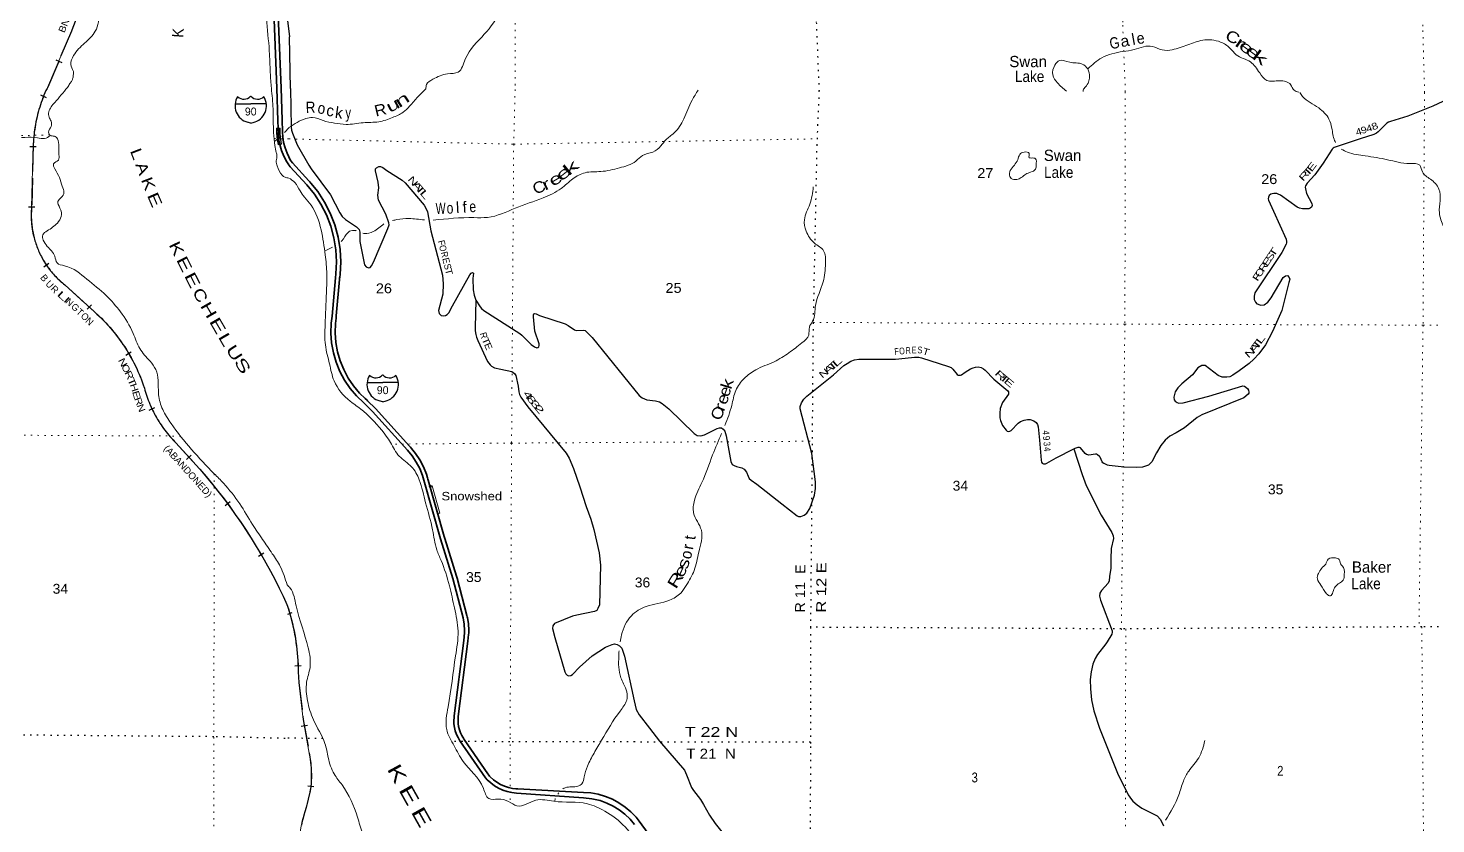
# Model space of a CAD drawing. Header units: feet. Extents: x -252966 to 4, y -183309 to 1368.
# Drawn here: x -98064 to -73044, y -58726 to -44590 of the extents above; entities that cross this region are included whole.
import ezdxf
from ezdxf.enums import TextEntityAlignment as Align

# ---------------------------------------------------------------- set-up
doc = ezdxf.new("R2010")
doc.units = ezdxf.units.FT
doc.header["$LTSCALE"] = 80
doc.header["$PDMODE"] = 32
doc.header["$PDSIZE"] = 40
doc.linetypes.add('DOTTED', pattern=[1.5, 0.3, -1.2])
doc.linetypes.add('LONG_DASHED', pattern=[7.5, 6, -1.5])
for name, color, linetype, lineweight in [('15', 7, 'Continuous', 25), ('18', 7, 'Continuous', 35), ('29', 7, 'Continuous', 25), ('30', 7, 'Continuous', 35), ('34', 7, 'Continuous', 13), ('39', 7, 'Continuous', 13), ('41', 7, 'Continuous', 13), ('45', 7, 'Continuous', 13), ('55', 7, 'Continuous', 13), ('6', 7, 'DOTTED', 25), ('63', 7, 'Continuous', 25), ('7', 7, 'DOTTED', 13)]:
    doc.layers.add(name, color=color, linetype=linetype, lineweight=lineweight)

msp = doc.modelspace()

# ---------------------------------------------------------------- linework, layer by layer
at = {"layer": '15'}
for p, q in [((-94383.67, -45932.4), (-94107.26, -45932.4)), ((-94110.96, -45800.93), (-94108.06, -45798.02)), ((-94104.89, -45800.4), (-94108.32, -45798.02)), ((-94107.26, -46277.98), (-94171.15, -46260.02)), ((-94107.79, -46278.24), (-94044.16, -46259.5)), ((-91765.7, -50751.99), (-91762.8, -50749.08)), ((-91759.63, -50751.46), (-91763.06, -50749.08)), ((-92038.41, -50883.46), (-91762, -50883.46)), ((-91762, -51229.04), (-91825.89, -51211.08)), ((-91762.53, -51229.3), (-91698.9, -51210.56))]:
    msp.add_line(p, q, dxfattribs=at)
for points in [[(-93831.9, -45932.4), (-94107.79, -45932.4), (-94107.26, -45932.4)], [(-91486.64, -50883.46), (-91762.53, -50883.46), (-91762, -50883.46)]]:
    msp.add_lwpolyline(points, dxfattribs=at)
for centre, radius, start, end in [((-94081.04, -45967.5), 306.13, 148.44436, 254.43378), ((-94229.64, -45684.9), 165.66, 227.34247, 315.81166), ((-93985.95, -45684.9), 165.66, 224.18837, 312.69424), ((-94134.55, -45967.5), 306.13, 283.08084, 31.62485), ((-91735.78, -50918.56), 306.13, 148.44435, 254.43379), ((-91884.38, -50635.96), 165.66, 227.34251, 315.81179), ((-91640.69, -50635.96), 165.66, 224.18829, 312.69399), ((-91789.29, -50918.56), 306.13, 283.08086, 31.62484)]:
    msp.add_arc(centre, radius, start, end, dxfattribs=at)
at = {"layer": '18'}
for points in [[(-94258.49, -41189.97), (-93844.64, -42522.18), (-93791.33, -42694.96), (-93772.65, -42771.55), (-93761.6, -42844.28), (-93745.86, -43067.6), (-93642.02, -45658.01)], [(-94186.87, -41167.72), (-93773, -42500), (-93719, -42675), (-93699, -42757), (-93687, -42836), (-93671, -43063), (-93567.21, -45658.32)], [(-93431.4, -47019.41), (-93469.01, -46961.94), (-93520.42, -46865.41), (-93561.47, -46764.03), (-93601.85, -46614.87), (-93607.93, -46572.82), (-93616.29, -46483.58), (-93619.98, -46365.03), (-93624.1, -46239.08), (-93642.02, -45658.01)], [(-93430.8, -46873.94), (-93461.78, -46813.13), (-93497.68, -46718.17), (-93523.46, -46619.97), (-93538.83, -46519.62), (-93542.78, -46436.08), (-93543.5, -46420.84), (-93544.26, -46396.08), (-93548.54, -46256.24), (-93548.91, -46244.04), (-93549.78, -46216.24), (-93567.21, -45658.32)], [(-87284.38, -58738.69), (-87366.26, -58642.34), (-87457.76, -58555.07), (-87557.88, -58477.85), (-87665.53, -58411.52), (-87779.52, -58356.8), (-87898.6, -58314.3), (-87899.33, -58314.08), (-88048.18, -58281.71), (-88195.73, -58265.31), (-89382.82, -58180.49), (-89465.89, -58171.04), (-89547.52, -58152.96), (-89626.82, -58126.44), (-89702.9, -58091.78), (-89774.95, -58049.36), (-89842.17, -57999.64), (-89903.82, -57943.17), (-89937.86, -57906.3), (-90389.67, -57249.17), (-90423.22, -57194.4), (-90450.86, -57136.43), (-90472.3, -57075.89), (-90487.28, -57013.44), (-90495.66, -56949.77), (-90497.33, -56885.57), (-90494.79, -56843.63), (-90493.37, -56810.2), (-90322.81, -55471.3), (-90309.27, -55333.25), (-90308.59, -55289.94), (-90314.98, -55177.46), (-90333.1, -55066.27), (-90515.93, -54365.91), (-90734.19, -53661.21), (-91032.1, -52618.29), (-91056.31, -52538.14), (-91105.15, -52415.49), (-91166.54, -52298.62), (-91239.81, -52188.8), (-91324.16, -52087.25), (-91942.33, -51401.61), (-92100.49, -51246.87), (-92227.75, -51124.82), (-92341.55, -50990.15), (-92440.66, -50844.31), (-92523.97, -50688.92), (-92590.59, -50525.66), (-92639.78, -50356.34), (-92671, -50182.8), (-92683.91, -50006.96), (-92678.36, -49830.72), (-92663.64, -49708.88), (-92602.45, -49025.26), (-92594.21, -48956.59), (-92583.45, -48742.25), (-92595.14, -48527.95), (-92629.18, -48316.05), (-92685.18, -48108.87), (-92762.52, -47908.67), (-92860.37, -47717.66), (-92977.65, -47537.92), (-93113.08, -47371.43), (-93404.43, -47050.99), (-93423.43, -47030.36), (-93431.4, -47019.41)], [(-92071.48, -51170.91), (-92173.07, -51073.48), (-92281.81, -50944.8), (-92376.5, -50805.46), (-92456.11, -50656.98), (-92519.76, -50501), (-92566.76, -50339.22), (-92596.59, -50173.41), (-92608.92, -50005.39), (-92603.63, -49837), (-92591.98, -49740.58), (-92588.9, -49715.13), (-92587.6, -49700.58), (-92529.85, -49055.45), (-92527.81, -49032.6), (-92525.75, -49015.45), (-92519.61, -48964.27), (-92508.45, -48742.08), (-92520.57, -48519.95), (-92555.85, -48300.29), (-92613.9, -48085.53), (-92694.08, -47878.02), (-92795.5, -47680.02), (-92917.07, -47493.7), (-93041.3, -47340.98), (-93057.34, -47321.25), (-93075.77, -47300.98), (-93367.84, -46979.76), (-93394.66, -46944.25), (-93417.62, -46906.13), (-93430.8, -46873.94)], [(-87042.77, -58898.61), (-87203.8, -58679.48), (-87259.31, -58610.12), (-87351.31, -58513.75), (-87452.87, -58427.53), (-87562.9, -58352.4), (-87680.17, -58289.18), (-87803.41, -58238.56), (-87931.26, -58201.11), (-88062.33, -58177.22), (-88195.18, -58167.17), (-89358.26, -58106.68), (-89378.12, -58105.65), (-89398.26, -58103.35), (-89453.53, -58097.06), (-89527.49, -58080.68), (-89599.34, -58056.66), (-89668.28, -58025.25), (-89733.57, -57986.81), (-89794.47, -57941.76), (-89850.34, -57890.59), (-89862.72, -57877.18), (-89878.98, -57859.56), (-89894.37, -57837.18), (-90314.12, -57226.68), (-90327.83, -57206.73), (-90340.12, -57186.68), (-90357.31, -57158.62), (-90381.57, -57107.74), (-90400.38, -57054.6), (-90413.54, -56999.78), (-90420.89, -56943.89), (-90422.36, -56887.54), (-90421.34, -56870.72), (-90419.78, -56844.91), (-90419.17, -56830.72), (-90418.57, -56816.54), (-90248.27, -55479.7), (-90236.59, -55360.57), (-90234.35, -55337.69), (-90234.08, -55320.57), (-90233.59, -55289.61), (-90240.43, -55169.29), (-90257.04, -55067.33), (-90259.92, -55049.65), (-90265.75, -55027.33), (-90438.88, -54364.12), (-90443.8, -54345.27), (-90450.35, -54324.12), (-90656.48, -53658.62), (-90662.26, -53639.94), (-90668.35, -53618.62), (-90954.27, -52617.69), (-90959.42, -52599.65), (-90966.06, -52577.69), (-90985.28, -52514.07), (-91037.02, -52384.13), (-91102.06, -52260.31), (-91179.69, -52143.97), (-91252.44, -52056.37), (-91268.99, -52036.44), (-91287.09, -52016.37), (-91888.2, -51349.64), (-92031.48, -51209.46), (-92041.34, -51199.81), (-92071.48, -51170.91)]]:
    msp.add_lwpolyline(points, dxfattribs=at)
at = {"layer": '29'}
msp.add_line((-93399.08, -45659.02), (-93422, -44741.09), dxfattribs=at)
for points in [[(-93495, -44120), (-93422, -44741.09)], [(-93399.08, -45659.02), (-93391.79, -46350.72), (-93383.16, -46403.7), (-93368.09, -46452.7), (-93283.31, -46659.8), (-93076.17, -47025.6), (-93031.71, -47091.8), (-92691.78, -47549.14), (-92524.36, -47873.65), (-92480.59, -47933.45), (-92422.66, -47986.72), (-92226.8, -48122.41), (-92180.39, -48169.18), (-92170.3, -48216.64), (-92170.3, -48337.25), (-92166.76, -48382.99), (-92083.54, -48796.21), (-92057.3, -48827.24), (-92017.06, -48847.71), (-91985.74, -48842.31), (-91963.14, -48812.16), (-91925.68, -48747.09), (-91669.34, -48148.79), (-91650.51, -48084.72), (-91654.53, -48047.42), (-91707.77, -47891.87), (-91837.83, -47642.92), (-91848.25, -47557.05), (-91831.44, -47426.96), (-91840.72, -47327.13), (-91891.8, -47123.53), (-91889.69, -47089.68), (-91874.62, -47070.83), (-91832.27, -47049.13), (-91803.05, -47048.22), (-91761.62, -47063.29), (-91689.55, -47118.06), (-91418.86, -47289.44), (-91363.43, -47337.61), (-91027.13, -47734.19), (-90993.23, -47786.96), (-90965, -47850.51), (-90904.37, -48189.93), (-90702.18, -48976.13), (-90690.01, -49132.53), (-90693.63, -49313.93), (-90769.57, -49604.36), (-90761.58, -49660.21), (-90724.83, -49693.99), (-90690.01, -49701.67), (-90648.58, -49694.13), (-90614.68, -49675.28), (-90588.97, -49649.03), (-90521.8, -49524.6), (-90215.48, -48974.61), (-90192.82, -48944.08), (-90163.72, -48932.25), (-90151.38, -48944.08), (-90160.91, -49040.19), (-90153.4, -49240.05), (-90138.21, -49336.06), (-90109.97, -49421.66)], [(-72574.07, -45735.34), (-73096.96, -45973.89), (-73544.29, -46151.06), (-73852.16, -46245.42), (-73887.95, -46260.5), (-73913.86, -46279.68), (-74070.63, -46433.88), (-74098.88, -46454.61), (-74120.81, -46467.77), (-74148.71, -46479.3), (-74388.49, -46555), (-74850.33, -46709.02), (-74869.16, -46720.34), (-74887.85, -46738.54), (-75046.23, -46985.59), (-75194.86, -47196.57), (-75332.46, -47346.01), (-75359.64, -47391.68), (-75365.42, -47411.97), (-75363.53, -47445.89), (-75340.61, -47525.49), (-75248.65, -47707.85), (-75244.88, -47739.88), (-75256.18, -47770.04), (-75278.78, -47788.88), (-75299.5, -47798.3), (-75334.53, -47801.33), (-75416.27, -47802.07), (-75469, -47788.88), (-75511.04, -47768.62), (-75803.03, -47558.83), (-75845.67, -47538.23), (-75870.15, -47528.81), (-75924.77, -47525.04), (-75954.9, -47530.7), (-75977.43, -47540.1), (-76005.75, -47564.62), (-76018.93, -47591), (-76026.47, -47621.16), (-76020.68, -47648.36), (-75929.08, -47843.62), (-75703.06, -48335.77), (-75695.95, -48380.65), (-75695.95, -48401.38), (-75703.48, -48427.76), (-75781.39, -48574.24), (-76260.71, -49291.41), (-76270.37, -49349.31), (-76270.37, -49413.38), (-76251.53, -49458.61), (-76225.21, -49485.07), (-76202.57, -49496.3), (-76161.13, -49511.38), (-76094.88, -49504.12), (-76033.07, -49458.61), (-75969.63, -49379.27), (-75756, -49021.87), (-75716.67, -48987.47), (-75680.19, -48981.34), (-75648.87, -49021.39), (-75641.33, -49047.77), (-75655.2, -49109.1), (-75783.68, -49603.82), (-75947.1, -49978.85), (-76070.73, -50216.21), (-76191.27, -50374.51), (-76277.9, -50468.74), (-76361.46, -50545.61), (-76541.41, -50675.12)], [(-90109.97, -49421.66), (-90120.33, -49909.53), (-90118.29, -49965.72), (-90104.31, -50033.35), (-90093.63, -50080.11), (-90072.54, -50139.08), (-89897.14, -50512.02), (-89853.83, -50572.33), (-89826.78, -50593.11), (-89774.73, -50625.1), (-89664.13, -50647.91), (-89469.63, -50689.17), (-89419.17, -50728.1), (-89394.3, -50760.79), (-89355.4, -50951.55), (-89345.33, -51051.01), (-89332.49, -51096.19), (-89307.89, -51143.12), (-89182.4, -51318.14), (-88503.24, -52140.88), (-88446.99, -52226.97), (-88368.98, -52415.79), (-88260.42, -52736.87), (-88147.61, -53089.9), (-88061.82, -53311.19), (-88008.18, -53497.16), (-87917.78, -53911.76), (-87893.45, -54127.62), (-87910.19, -54833.45), (-87936.61, -54903.03), (-87957.33, -54933.19), (-87999.43, -54952.04), (-88313.38, -55020.29), (-88390.49, -55038.72), (-88708.87, -55165.09), (-88740.79, -55208.33), (-88746.23, -55257.32), (-88704.99, -55414.96), (-88526.17, -56023.41), (-88507.25, -56063.92), (-88484.65, -56082.77), (-88462.06, -56094.08), (-88421.51, -56090.62), (-88386.72, -56075.23), (-88266.4, -55941.56), (-88037.58, -55739.99), (-87801.02, -55585.25), (-87682.55, -55541.5), (-87642.82, -55528.71), (-87597.62, -55540.02), (-87556.19, -55562.63), (-87514.75, -55604.09), (-87465.79, -55747.32), (-87292.52, -56542.6), (-87255.3, -56691.92), (-87205.89, -56787.6), (-87018.45, -57026.07), (-86844.48, -57254.71), (-86399.93, -57775.27), (-86360.28, -57854.25), (-86273.65, -58080.4), (-86238.99, -58135.96), (-86115.64, -58291), (-86058.95, -58381.93), (-85955.29, -58573.72), (-85855.55, -58721.15), (-85686.05, -58928.45)], [(-90109.97, -49421.66), (-90032.74, -49539.59), (-90004.47, -49571.66), (-89962.36, -49608.51), (-89322.37, -50015.7), (-89289.75, -50044.69), (-89124.61, -50212.19), (-89066.58, -50250.1), (-89024.03, -50269.43), (-89003.49, -50263.29), (-88990.3, -50251.99), (-88980.89, -50227.49), (-88980.89, -50201.1), (-89056.29, -49973.79), (-89081.65, -49718.66), (-89082.59, -49680.97), (-89078.63, -49666.08), (-89061.87, -49658.35), (-89036.45, -49665.89), (-88976.26, -49695.33), (-88521.36, -49844.92), (-88464.19, -49871.55), (-88351.86, -49946.69), (-88321.32, -49960.48), (-88185.17, -49953.49), (-88165.41, -49961.77), (-88150.34, -49973.07), (-88037.95, -50088.37), (-87207.03, -51115.92), (-87150.3, -51160.35), (-87068.26, -51190.88), (-86916.76, -51213.11), (-86843.65, -51229.24), (-86792.46, -51258.34), (-86674.47, -51353.96), (-86223.7, -51793.56), (-86172.18, -51828.13), (-86110.7, -51835.02), (-86042.09, -51815.19), (-85816.61, -51701.6), (-85777.36, -51688.03), (-85739.69, -51691.8), (-85708.35, -51714.81), (-85679.42, -51752.11), (-85660.59, -51831.26), (-85577.72, -52291.09), (-85549.42, -52341.4), (-85517.46, -52362.7), (-85475.03, -52378.84), (-85381.86, -52404.16), (-85338.46, -52427.83), (-85295.23, -52479.55), (-85269.44, -52551.28), (-85248.14, -52588.86), (-85212.36, -52619.01), (-85114.17, -52690.1), (-84670.88, -53042.74), (-84396.87, -53256.67), (-84370.51, -53267.3), (-84332.85, -53267.3), (-84270.8, -53241.76), (-84223.62, -53206.99), (-84171.53, -53125.09), (-84088.02, -52886.62), (-84070.07, -52766.51), (-84069.18, -52649.16), (-84134.81, -52147.24), (-84341.05, -51355.06), (-84342.26, -51311.13), (-84319.66, -51247.05), (-84280.25, -51182.69), (-84225.5, -51126.44), (-84077.24, -51011.3), (-83748.74, -50747.03), (-83567.69, -50585.79), (-83506.07, -50545.99), (-83442.04, -50508.3), (-83378, -50481.92), (-83298.18, -50467.88), (-82645.21, -50469.15), (-82590.95, -50465.92), (-82308.28, -50436.69), (-82265.87, -50434.52), (-82230.86, -50436.17), (-82187.4, -50444.61), (-81870.88, -50549.86)], [(-81870.88, -50549.86), (-81704.84, -50602.29), (-81661.36, -50621.38), (-81628.4, -50647.77), (-81553.07, -50742), (-81533.3, -50753.3), (-81513.4, -50756.84), (-81495.63, -50757.07), (-81477.74, -50749.54), (-81407.66, -50702.09), (-81315.77, -50644), (-81267.75, -50623.26), (-81229.14, -50610.08), (-81180.04, -50606.48), (-81123.67, -50621.39), (-81085.06, -50640.22), (-81053.4, -50667.54), (-80899.99, -50826.36), (-80653.78, -51034.1), (-80640.6, -51052.94), (-80637.79, -51068.36), (-80640.6, -51090.63), (-80746.64, -51243.08), (-80786.56, -51348.83), (-80793.31, -51429.34), (-80792.21, -51510.9), (-80782.8, -51561.79), (-80747.61, -51646.92), (-80681.1, -51733.28), (-80664.15, -51748.36), (-80638.63, -51756.08), (-80613.3, -51752.13), (-80590.7, -51735.17), (-80469.52, -51604.92), (-80424.97, -51578.75), (-80360.93, -51556.13), (-80302.55, -51541.05), (-80251.68, -51541.37), (-80191.43, -51563.67), (-80150, -51597.59), (-80125.52, -51629.63), (-80112.49, -51672.31), (-80090.69, -51908.05), (-80061.97, -52265.69), (-80053.96, -52300.55), (-80040.78, -52315.62), (-80018.18, -52330.7), (-79999.34, -52332.58), (-79983.38, -52329.09), (-79957.91, -52317.51), (-79793.89, -52223.77), (-79478.62, -52065.55)], [(-76541.41, -50675.12), (-76652.68, -50755.2), (-76705.42, -50785.36), (-76756.19, -50792.37), (-76841.02, -50789.13), (-76914.65, -50761.53), (-77146.31, -50585.28), (-77206.38, -50581.82), (-77274.19, -50626.19), (-77371.41, -50748.84), (-77556.5, -50906.12), (-77632.02, -50977.58), (-77677.61, -51048.93), (-77703.58, -51143.43), (-77692.28, -51192.42), (-77676.33, -51218.85), (-77643.32, -51241.42), (-77609.42, -51252.73), (-77533.92, -51245.81), (-77076.15, -51126.54), (-76475.65, -50943.66), (-76442.56, -50948.03), (-76389.02, -50988.89), (-76373.95, -51022.81), (-76367.65, -51055.44), (-76366.42, -51071.81), (-76377.72, -51094.43), (-76459.03, -51156.06), (-77204.5, -51460.04), (-77287.6, -51507.92), (-77512.54, -51693.47), (-77662.13, -51776.52), (-77773.27, -51840.72), (-77810.93, -51874.65), (-77853.41, -51909.84), (-77931.47, -52002.8), (-78009.97, -52132.88), (-78089.67, -52296.79), (-78150.53, -52351.81), (-78255.4, -52391.02), (-78366.51, -52397.36), (-78582.87, -52390.92), (-78852.42, -52357.1), (-78881.62, -52351.18), (-78927.84, -52329.45), (-78946.63, -52322.02), (-78961.65, -52311.88), (-78974.66, -52297.35), (-79012.77, -52212.11), (-79021.92, -52202.57), (-79055.82, -52172.42), (-79074.43, -52160.53), (-79091.35, -52158.71), (-79209.42, -52173.55), (-79230.23, -52171.74), (-79251.69, -52164.88), (-79274.29, -52146.03), (-79360.59, -52046.7), (-79375.99, -52040.5), (-79390.53, -52038.28), (-79409.88, -52040.5), (-79478.62, -52065.55)], [(-79478.62, -52065.55), (-79333, -52520.3), (-79261.44, -52713.7), (-78995.1, -53241.55), (-78805.34, -53548.16), (-78778.97, -53608.47), (-78773.67, -53655.77), (-78814.38, -53835.99), (-78823.01, -54019.98), (-78821.79, -54181.9), (-78846.56, -54331.55)], [(-78846.56, -54331.55), (-78848.65, -54407.53), (-78865.86, -54448.11), (-78987.03, -54582.93), (-79014.39, -54629.91), (-79021.92, -54678.91), (-79001.76, -54754.96), (-78795.92, -55297.05), (-78795.92, -55323.44), (-78802.97, -55355.27), (-78885.83, -55490.74)], [(-78885.83, -55490.74), (-78909.82, -55529.97), (-79057.71, -55715.43), (-79098.16, -55787.23), (-79140.57, -55888.81), (-79170.71, -56024.5), (-79185.77, -56160.19), (-79184.25, -56325.63), (-79163.17, -56525.8), (-79123.23, -56717.02), (-79020.76, -57026.15), (-78704.29, -57827.52), (-78511.54, -58210.62), (-78451.28, -58293.54), (-78430.19, -58321.32), (-78353.34, -58391.54), (-78267.02, -58446.09), (-77999.57, -58586.09), (-77940.89, -58647.84), (-77886.08, -58763.2)]]:
    msp.add_lwpolyline(points, dxfattribs=at)
at = {"layer": '34'}
for p, q in [((-97294.59, -44641.16), (-97718.25, -45641.04)), ((-97974.4, -46656.01), (-98003.31, -47769.81)), ((-97412.41, -49152.53), (-96882.97, -49632.44)), ((-95437.22, -51959.67), (-95021.29, -52419.07))]:
    msp.add_line(p, q, dxfattribs=at)
msp.add_lwpolyline([(-93265.4, -56026.48), (-93253.34, -56216.02), (-93176.93, -56872.28), (-93062.52, -57503.25)], dxfattribs=at)
for centre, radius, start, end in [((-101634.81, -42876.14), 4685.38, 337.87013, 351.11598), ((-95401.5, -46758.91), 2574.96, 154.32648, 177.70969), ((-96430.83, -47915.43), 1579.2, 174.70889, 231.56961), ((-98979.64, -51970.84), 3140.73, 18.80703, 48.11977), ((-93899.77, -50422.89), 2173.81, 194.25936, 224.98733), ((-102339.9, -58851.76), 9743.52, 24.2516, 41.24872), ((-97093.35, -56046.85), 3828, 0.30502, 18.22189), ((-95184.23, -57869.12), 2153.03, 354.74643, 9.78387), ((-97330.07, -57279.98), 4361.29, 342.73223, 349.61364), ((-91060.13, -59185.42), 2192.07, 163.81962, 205.60934)]:
    msp.add_arc(centre, radius, start, end, dxfattribs=at)
at = {"layer": '39'}
for p, q in [((-93646.14, -46565.35), (-93567.12, -46500.23)), ((-93506.18, -46443.55), (-93426.63, -46354.29)), ((-93686.03, -46601.67), (-93646.13, -46565.35)), ((-92784.34, -48547.41), (-92654.81, -48483.67)), ((-88695.19, -58278.89), (-88701.95, -58325.75)), ((-88651, -58196.75), (-88632.47, -58174.26))]:
    msp.add_line(p, q, dxfattribs=at)
for points in [[(-78136.53, -37247.02), (-77698.54, -37269.62), (-77220.28, -37149.84), (-76958.22, -36825.47), (-76768.77, -36655.09), (-76635.92, -36644.98), (-76372.03, -36749.58), (-75905.97, -36778.65), (-75504.45, -36681.9), (-75425.24, -36626.68), (-75333.41, -36533.39), (-75077.62, -36502.95), (-74573.93, -36570.84), (-74247.16, -36638.11), (-74149.89, -36724.14), (-74071.43, -36721.28), (-73955.07, -36600.16), (-73826.07, -36577.9), (-73673.87, -36620.44), (-73392.53, -36769.61), (-73107.13, -36777.87), (-72916.83, -36688.05), (-72775.74, -36663.97), (-72490.52, -36684.31), (-72122.24, -36661.58), (-71759.65, -36475.64), (-71420.71, -36396.08), (-71112.18, -36473.16), (-70950.75, -36572.22), (-70869.03, -36760.72), (-70680.68, -36944.76), (-70433.86, -37117.59), (-70116.42, -37551.25), (-69849.58, -37730.41), (-69559.76, -37988.46), (-69410.39, -38226.3), (-69383.18, -38430.1), (-69265.86, -38520.45), (-68986.38, -38520.57), (-68738.05, -38310.78), (-68580.61, -38129.85), (-68443.39, -38095.64), (-68220.17, -38231.87), (-68131.98, -38529.21), (-68134.4, -38696.33), (-67989.34, -38954.24), (-67916.8, -39221.15), (-67768.39, -39386.47), (-67534.65, -39490.63), (-67264.49, -39718.18), (-67120.31, -40036.49), (-67039.2, -40267.28), (-66872.41, -40412.73), (-66698.28, -40467.68), (-66587.08, -40563.98), (-66520.3, -40812.67), (-66333.76, -41260.51), (-66305.47, -41389.81), (-66226.49, -41489.66), (-66235.02, -41662.73), (-66190.45, -41778.18), (-65985, -42030.95), (-65753.09, -42261.95), (-65485.27, -42372.66), (-65312.3, -42508.14), (-65203.57, -42636.63), (-64999.4, -42700.07), (-64861.51, -42758.51), (-64735.95, -42973.84), (-64567.93, -43312.65), (-64493.32, -43575.56), (-64547.39, -43838.57), (-64567.06, -44085.98), (-64525.08, -44241.67), (-64398.26, -44370.43), (-64305.61, -44498.68), (-64279.22, -44619.9), (-64200.58, -44743.91), (-64192.34, -44868.89), (-64088.36, -45047.66), (-63994.29, -45216.2), (-64038.48, -45352.49), (-64087.4, -45537.04), (-64129.73, -45683.42), (-64112.14, -45760.71)], [(-85194.69, -37419.07), (-85306.38, -37654.21), (-85405.43, -37968.92), (-85634.54, -38239.41), (-85832.15, -38556.68), (-86068.11, -38883.45), (-86274.78, -39132.12), (-86333.1, -39411.18), (-86355.48, -39706.89), (-86447.8, -39834.41), (-86748.93, -40079.66), (-86927.43, -40326.73), (-87093.43, -40404.83), (-87364.67, -40529.69), (-87444.08, -40737.96), (-87437.27, -40961.6), (-87518.34, -41145.67), (-87752.26, -41331.5), (-87887.2, -41625.54), (-88057.49, -41860.65), (-88275.76, -42215.88), (-88459.53, -42549.47), (-88792.91, -42939.24), (-88967.01, -43299.16), (-89133.65, -43560.5), (-89371.76, -43758.36), (-89660.71, -44273.65), (-89956.36, -44696.2), (-90294.54, -45140.28), (-90418.5, -45370.04), (-90609.97, -45401.43), (-90870.74, -45498.26), (-90982.7, -45593.26), (-90994.3, -45668.63)], [(-97258.54, -45357.02), (-97304.84, -45233.1), (-97256.83, -45077.4), (-97061.06, -44855.11), (-96871.15, -44644.99), (-96791.68, -44299.6), (-96759.19, -44041.45), (-96727.11, -43896.04), (-96647.87, -43675.46), (-96552.9, -43289.57), (-96496.16, -42900.22), (-96426.68, -42699.91), (-96228.76, -42487.66), (-96130.75, -42315.12), (-95994.5, -42146.04), (-96066.14, -42054.49), (-96197.48, -42004.06), (-96247.77, -41859.86), (-96261.06, -41632.57), (-96261.89, -41433.29), (-96220.65, -41225.34), (-96208.05, -40840.66), (-96318.27, -40580.57), (-96363.39, -40375.89), (-96517.78, -40259.37), (-96637.69, -40164.49), (-96543.55, -40142.99), (-96422.72, -40161.36), (-96336.67, -39995.03), (-96315.78, -39769.26), (-96249.08, -39514.64), (-96106.96, -39476.33), (-95957.83, -39506.36), (-95817.79, -39602.95), (-95059.07, -40246.13), (-94654.04, -40606.6), (-94503.27, -40892.27), (-94373.99, -41361.44), (-94183.04, -41928.36), (-93990.42, -42471.09), (-93885.71, -42908.41), (-93838.12, -43286.18), (-93831.65, -43879.94), (-93828.03, -44415.37), (-93777.54, -44996.41), (-93760.03, -45378.64), (-93741.59, -45657.91)], [(-79231.16, -45312.1), (-78982.27, -45116.75), (-78800.24, -45042.92), (-78405.07, -44968.23), (-78082.56, -44912.59), (-77910.56, -44975.56), (-77729.55, -44972.2), (-77450.8, -44883.7), (-77188.27, -44805.03), (-76871.04, -44835.91), (-76703.72, -44945.13), (-76590.83, -45063.61), (-76339.32, -45190.18), (-76175.27, -45385.95), (-76050.49, -45516.69), (-75821.38, -45524.11), (-75625.34, -45593.48), (-75564.45, -45693.06), (-75478.03, -45725.62)], [(-79611.1, -45711.68), (-79770.82, -45560.18), (-79851.23, -45420.04), (-79814.53, -45245.37), (-79732.95, -45166.03), (-79552.41, -45194.89), (-79327.7, -45228.43), (-79232.41, -45312.41), (-79200.33, -45457.88), (-79215.68, -45546.27), (-79273.25, -45634.02), (-79312.23, -45687.82), (-79313.6, -45713.34)], [(-97258.54, -45357.02), (-97260.46, -45404.25), (-97269.48, -45475.29), (-97288.64, -45522.64), (-97321.34, -45573.38), (-97365.64, -45642.24)], [(-97672.47, -46501.48), (-97770.79, -46550.57), (-97899.42, -46537.22), (-98120.42, -46530.42), (-98315.1, -46559.64), (-98535.46, -46663.37), (-98794.3, -46711.04), (-99015.76, -46625.86), (-99159.28, -46469.91), (-99248.26, -46367.92), (-99355.63, -46211.77), (-99398.53, -46087.41), (-99493.6, -45975.4), (-99664.82, -45891.95), (-99860.16, -45806.63), (-99979.41, -45680.69), (-100023.41, -45629.01)], [(-97365.64, -45642.24), (-97591.72, -45910.49), (-97697.22, -46075.88), (-97692.66, -46168.29), (-97656.07, -46242.45), (-97655.54, -46334.89), (-97701.13, -46439.65), (-97670.67, -46495.75), (-97598.28, -46509.41), (-97543.79, -46553.32), (-97520.9, -46689.84), (-97516.01, -46840.54), (-97525.51, -46933.04), (-97611.5, -46999.84), (-97590.91, -47086.14), (-97509.64, -47244.45), (-97458.52, -47398.91), (-97427.75, -47509.27), (-97475.43, -47599.97), (-97537.32, -47666.63), (-97498.45, -47786.99), (-97475.49, -47935.58), (-97545.12, -48052.53), (-97725.1, -48190.2), (-97803.12, -48263.35), (-97794.61, -48354.14), (-97723.68, -48467.62), (-97589.9, -48641.61), (-97551.05, -48759.97), (-97416.16, -48811.46), (-97019.06, -49050.4), (-96679.92, -49337.89), (-96425.14, -49627.87), (-96197.92, -50012.45), (-96079.85, -50283.09), (-95897.76, -50507.16), (-95796.46, -50655.31), (-95753.16, -50847.99), (-95745.65, -51103.18), (-95671.82, -51364.02), (-95523.74, -51612.39), (-94757.54, -52505.25), (-94591.53, -52676.31), (-94304.18, -53040.46), (-94075.05, -53408.96), (-93896.74, -53675.24), (-93724.53, -53927.5), (-93582.59, -54155.8), (-93462.17, -54479.25)], [(-93741.59, -45657.91), (-93710.22, -46023.41), (-93701.48, -46446.32), (-93677.69, -46675.48), (-93654.59, -46798.69), (-93641.75, -46857.73), (-93654.64, -46945.54), (-93638.03, -47037.89), (-93546.68, -47202.17), (-93498.27, -47238.07), (-93432.99, -47252.13)], [(-93428.65, -46355.54), (-93280.74, -46263.79), (-93130.06, -46197.27), (-93007.5, -46177.07), (-92820.63, -46231.33), (-92617.69, -46275.51), (-92414.16, -46299.4), (-92109.36, -46269.2), (-91834.09, -46252.95), (-91586.97, -46176.31), (-91400.12, -46083.6), (-91283.63, -45974.65), (-91136.94, -45809.64), (-90994.3, -45668.63)], [(-90863.5, -47998.92), (-90141.02, -47955.87), (-89897.98, -47951.69), (-89405.88, -47788.31), (-88909.77, -47602.79), (-88592.42, -47439.52), (-88381.53, -47266.25), (-88166.62, -47157.4), (-87885.41, -47137.09), (-87556, -47072.46), (-87262.75, -46951.48), (-87144.26, -46852.76), (-86963.48, -46790.24), (-86816.87, -46679.42), (-86730.51, -46574.68), (-86583.89, -46451.78), (-86409.17, -46202.03), (-86264.59, -45869.76), (-86153.3, -45689.43)], [(-74828.54, -46620.63), (-74843.28, -46587.32), (-74893.52, -46365.9), (-74943.76, -46206.89), (-75126.58, -46007.7), (-75411.83, -45802.53), (-75463.16, -45731.22)], [(-80535.75, -47023.75), (-80475.51, -46927.08), (-80439.36, -46834.45), (-80361.03, -46790.11), (-80272.65, -46816.22), (-80270.63, -46890.71), (-80230.45, -46896.72), (-80158.14, -46908.76), (-80148.08, -47019.48), (-80160.12, -47095.99), (-80246.49, -47148.39), (-80330.85, -47182.66), (-80413.2, -47245.13), (-80489.52, -47277.38), (-80589.95, -47261.34), (-80622.1, -47178.82), (-80608.05, -47118.42), (-80535.75, -47023.75)], [(-72860.5, -48315.42), (-72910.75, -48116.15), (-72981.08, -47870.58), (-72967.05, -47653.14), (-72989.17, -47447.81), (-73141.85, -47272.76), (-73282.48, -47144), (-73330.7, -47025.25), (-73503.45, -46993.15), (-73905.19, -46926.97), (-74298.9, -46858.77), (-74614.26, -46792.53), (-74725.54, -46739.02)], [(-93433.31, -47251.9), (-93324.46, -47330.38), (-93232.04, -47481.31), (-93153.69, -47591.99), (-93035.16, -47734.85), (-92858.34, -48171.61), (-92783.96, -48618.49), (-92755.8, -48954.68), (-92763.79, -49288.88), (-92785.81, -49862.66), (-92781.74, -50216.98), (-92707.38, -50555.15), (-92626.99, -50855.07), (-92339.7, -51219.28), (-92126.76, -51376.18), (-91960.15, -51530.83), (-91626.53, -51949.63), (-91467.82, -52195.14), (-91248.85, -52382.23), (-91114.67, -52611.82), (-91000.88, -53021.99), (-90875.18, -53502.29), (-90800.72, -53859.65), (-90724.37, -54046.83), (-90577.48, -54495.96), (-90487.5, -54890.25), (-90422.9, -55302.88), (-90467.03, -55743.8), (-90599.49, -56647.82), (-90625.54, -57050.47), (-90492.93, -57338.28), (-90332.21, -57618.02), (-89972.59, -58096.93), (-89876.15, -58276.05), (-89715.46, -58288.03), (-89524.63, -58328.17), (-89377.99, -58408.61), (-89043.32, -58307.23), (-88720.47, -58325.75), (-88124.59, -58369.57), (-87817.25, -58498.22), (-87453.65, -58781.85), (-87184.44, -59123.93), (-86258.27, -60504.41), (-86141.73, -60782.16), (-85991.02, -61245.1), (-85848.36, -61561.08), (-85579.16, -61866.92), (-85020.21, -62230.88)], [(-84109.1, -47410.52), (-84171.33, -47716.57), (-84267.71, -47992.44), (-84235.54, -48193.74), (-84088.88, -48409.06), (-83926.16, -48543.84), (-83891.99, -48769.3), (-83934.12, -49095.47), (-84068.65, -49516.32), (-84120.84, -49796.18), (-84179.07, -49902.92), (-84191.11, -50041.84), (-84311.61, -50180.83), (-84542.58, -50358.14), (-84805.69, -50515.33), (-85133.08, -50660.49), (-85337.95, -50813.62), (-85486.56, -51027.12), (-85558.84, -51290.89), (-85679.31, -51647.31), (-85680.69, -51650.79)], [(-91586.56, -48008.31), (-91508.92, -47990.96), (-91300.02, -47972.71), (-91019.48, -47997.04)], [(-92501.32, -48380.46), (-92458.96, -48329.78), (-92352.52, -48198.85), (-92242.05, -48186.7), (-92234.48, -48187.95)], [(-92115.18, -48234.28), (-92085.37, -48238.95), (-91930.7, -48202.61), (-91740.05, -48065.37)], [(-85738.62, -51792.37), (-85898.18, -52172.89), (-86088.94, -52660.21), (-86221.47, -52978.38), (-86235.5, -53201.86), (-86098.87, -53509.79), (-86145.02, -53898.37), (-86227.33, -54224.56), (-86367.9, -54490.39), (-86466.31, -54627.35), (-86663.14, -54752.3), (-87078.91, -54865.3), (-87342.03, -55028.53), (-87516.73, -55370.89), (-87542.63, -55493.22)], [(-74999.61, -54111.76), (-75131.5, -54275.96), (-75149.57, -54370.59), (-75087.28, -54485.3), (-74984.82, -54638.24), (-74918.53, -54676.45), (-74874.35, -54609.99), (-74834.19, -54513.33), (-74755.86, -54448.86), (-74691.59, -54396.47), (-74671.52, -54295.8), (-74707.69, -54140.81), (-74721.76, -54130.75), (-74763.95, -54028.1), (-74826.22, -54001.97), (-74956.78, -54024.2), (-74999.61, -54111.76)], [(-83968.41, -63157.77), (-84285.55, -64865.17), (-84436.18, -65002.16), (-84594.85, -65106.95), (-84717.35, -65316.4), (-84916.13, -65904.38), (-85153.13, -66119.95), (-85502.61, -66305.38), (-86213.62, -66708.47), (-86510.88, -66865.69), (-86655.48, -67018.78), (-86763.91, -67270.5), (-86966.73, -67721.59), (-87263.98, -67929.14), (-87346.33, -67991.6), (-87434.72, -67895.02), (-87484.96, -67766.21), (-87633.62, -67609.27), (-88067.54, -67218.98), (-88226.27, -66898.98), (-88268.48, -66647.36), (-88224.32, -66415.81), (-88262.52, -66154.12), (-88483.5, -65938.84), (-88686.39, -65858.44), (-88933.45, -65846.52), (-89031.88, -65842.55), (-89068.04, -65766.07), (-89072.08, -65659.38), (-89160.5, -65309.13), (-89295.12, -65033.41), (-89554.76, -64613.46), (-89829.57, -63910.37), (-90030.48, -63600.46), (-90177.14, -63338.84), (-90333.88, -62916.16), (-90486.57, -62636.42), (-90637.23, -62600.28), (-90735.63, -62715.1), (-90912.37, -62918.54), (-91107.2, -62948.86), (-91364.11, -62898.85), (-91778.14, -62594.96), (-92015.2, -62325.34), (-92234.2, -61882.57), (-92296.52, -61498.09), (-92352.82, -61101.52), (-92521.57, -60896.28), (-92640.12, -60642.69), (-93033.97, -59807.81), (-93106.27, -59531.69), (-93114.34, -59269.98), (-93015.92, -59223.61), (-92875.32, -59211.44), (-92712.64, -59040.22), (-92574.05, -58987.79), (-92545.9, -59217.28), (-92483.61, -59368.23), (-92328.94, -59426.51), (-92180.31, -59323.75), (-92077.89, -59132.43), (-92124.12, -58892.88), (-92210.53, -58605.05), (-92485.8, -58035.48), (-92624.42, -57840.29), (-92730.92, -57550.45), (-92789.2, -57298.84), (-92994.14, -56880.22), (-93098.63, -56540.05), (-93114.75, -56209.9), (-93054.52, -55946.13), (-93086.71, -55597.86), (-93301.73, -54851.1), (-93408.23, -54537.1), (-93462.17, -54479.25)], [(-87562.26, -55650.94), (-87566.9, -55753.43), (-87530.69, -56129.88), (-87482.47, -56238.56), (-87422.19, -56383.48), (-87426.19, -56528.43), (-87544.67, -56725.8), (-87872.02, -57239.37), (-88006.57, -57468.96), (-88123.04, -57700.56), (-88181.26, -57893.86), (-88223.43, -58014.68), (-88293.73, -58057), (-88516.71, -58084.95), (-88563.67, -58106.78)], [(-77149.81, -57246.71), (-77258.24, -57550.78), (-77436.97, -57788.45), (-77531.36, -57965.67), (-77613.68, -58213.35), (-77850.09, -58661.33)]]:
    msp.add_spline(points, degree=3, dxfattribs=at)
at = {"layer": '45'}
msp.add_line((-90920.15, -52732.91), (-90883.21, -52722.34), dxfattribs=at)
msp.add_lwpolyline([(-90883.21, -52722.34), (-90744.21, -53208.42), (-90781.31, -53219.2)], dxfattribs=at)
msp.add_point((-90915.33, -52731.53), dxfattribs=at)
at = {"layer": '55'}
for p, q in [((-93651.01, -46365.94), (-93587.41, -46365.47)), ((-93642.92, -46373.87), (-93595.21, -46373.52)), ((-93558.37, -46650.85), (-93620.86, -46663.29))]:
    msp.add_line(p, q, dxfattribs=at)
for points in [[(-93651.01, -46365.94), (-93650.48, -46412.54), (-93647.44, -46459.01), (-93644.4, -46510.65), (-93636.04, -46575.56), (-93626.93, -46628.66), (-93620.86, -46663.29)], [(-93614.39, -46653.84), (-93619.05, -46627.29), (-93628.13, -46574.37), (-93636.43, -46509.9), (-93639.46, -46458.51), (-93642.48, -46412.23), (-93642.92, -46373.87)], [(-93595.21, -46373.52), (-93593.89, -46425.33), (-93592.36, -46467.68), (-93585.47, -46535.28), (-93574.02, -46607.85), (-93567.6, -46644.53), (-93614.39, -46653.84)], [(-93587.41, -46365.47), (-93585.89, -46425.08), (-93584.37, -46467.13), (-93577.53, -46534.25), (-93566.13, -46606.54), (-93558.37, -46650.85)]]:
    msp.add_lwpolyline(points, dxfattribs=at)
at = {"layer": '6'}
msp.add_line((-92824.23, -57212.75), (-93473.42, -57202.71), dxfattribs=at)
for points in [[(-84043.89, -40580.49), (-84052.55, -41323.95), (-84056.12, -44489.69), (-84007.96, -45695.8)], [(-84007.84, -45698.78), (-84046.93, -46653.52), (-84112.8, -49816.31), (-84158.28, -55233.89), (-84160.75, -57351.6), (-84165.61, -60520.59), (-84202.58, -62812.44)], [(-67954.45, -55211.61), (-73293.46, -55225.04), (-78634.47, -55262.62), (-84158.28, -55233.89)], [(-114860.33, -57026.13), (-110561.5, -57056.33), (-105378.8, -57091.63), (-100069.54, -57128.23), (-94720.07, -57172.64), (-93473.42, -57202.71)], [(-84158.01, -57277.3), (-89501.03, -57268.58), (-90535.47, -57263.14)]]:
    msp.add_lwpolyline(points, dxfattribs=at)
at = {"layer": '63'}
for p, q in [((-97569.83, -45153.44), (-97468.37, -45197.48)), ((-97843.14, -45776.62), (-97743.18, -45823.96)), ((-98031.43, -46690.55), (-97920.85, -46693.42)), ((-98056.64, -47762.47), (-97946.06, -47765.34)), ((-97788.2, -48827.45), (-97696.7, -48765.31)), ((-97015.03, -49584.94), (-96940.74, -49502.99)), ((-96326.77, -50397.07), (-96231.69, -50340.55)), ((-95912.18, -51377.21), (-95812.35, -51329.57)), ((-95249.67, -52250.42), (-95167.68, -52176.18)), ((-94565.29, -53068.26), (-94476.54, -53002.24)), ((-93972.53, -53970.43), (-93877.37, -53914.05)), ((-93450.22, -54998.69), (-93374.12, -54974.29)), ((-93323.69, -55918.26), (-93213.14, -55914.49)), ((-93209.69, -56991.47), (-93100.86, -56971.73)), ((-93095.45, -58052.47), (-92985.23, -58061.75))]:
    msp.add_line(p, q, dxfattribs=at)
at = {"layer": '63', "linetype": 'LONG_DASHED'}
for points in [[(-97004.55, -43599.91), (-97017.68, -43680.86), (-97032.59, -43761.07), (-97048.88, -43841.05), (-97066.18, -43921.36), (-97085.26, -44000.91), (-97105.65, -44079.79), (-97127.04, -44158.97), (-97150.21, -44237.42), (-97174.7, -44315.17), (-97200.64, -44393.18), (-97227.84, -44470.04), (-97255.96, -44546.76), (-97285.92, -44623.19), (-97293.57, -44641.59), (-97716.94, -45640.79)], [(-97716.94, -45640.79), (-97728.65, -45659.43), (-97747.54, -45700.15), (-97765.66, -45741.15), (-97783.04, -45782.7), (-97799.64, -45824.29), (-97815.75, -45866.4), (-97830.84, -45908.56), (-97845.42, -45951.25), (-97858.97, -45993.98), (-97872.03, -46037), (-97884.31, -46080.04), (-97895.85, -46123.62), (-97906.34, -46167.25), (-97916.34, -46210.9), (-97925.58, -46255.09), (-97934.03, -46299.06), (-97941.73, -46343.31), (-97948.41, -46387.87), (-97954.55, -46432.19), (-97959.94, -46476.79), (-97964.32, -46521.7), (-97968.16, -46566.37), (-97971.24, -46611.06), (-97973.3, -46656.05), (-98002.21, -47769.87), (-98004.18, -47793.58), (-98006.19, -47821), (-98007.51, -47848.56), (-98008.39, -47876.06), (-98008.91, -47903.65), (-98008.91, -47931.05), (-98008.3, -47958.72), (-98007.38, -47986.25), (-98005.79, -48013.71), (-98003.98, -48041.13), (-98001.48, -48068.7), (-97998.55, -48095.99), (-97995.19, -48123.24), (-97991.37, -48150.65), (-97986.89, -48177.77), (-97982.2, -48204.86), (-97976.84, -48231.87), (-97971.14, -48258.97), (-97964.92, -48285.65), (-97958.13, -48312.4), (-97951.02, -48338.99), (-97943.48, -48365.52), (-97935.29, -48391.76), (-97926.75, -48418.08), (-97917.8, -48444.12), (-97908.31, -48469.98), (-97898.39, -48495.57), (-97888.04, -48521.12), (-97877.37, -48546.51), (-97866.06, -48571.6), (-97854.42, -48596.54), (-97842.24, -48621.31), (-97829.75, -48645.94), (-97816.74, -48670.16), (-97803.41, -48694.23), (-97789.66, -48718.04), (-97775.37, -48741.66), (-97760.78, -48764.92), (-97745.75, -48788.13), (-97730.33, -48810.84), (-97714.47, -48833.49), (-97698.21, -48855.66), (-97681.63, -48877.69), (-97664.76, -48899.33), (-97647.35, -48920.79), (-97629.55, -48941.77), (-97611.54, -48962.51), (-97593, -48983.06), (-97574.29, -49003.14), (-97555.16, -49022.95), (-97535.52, -49042.37), (-97515.79, -49061.45), (-97495.65, -49080.24), (-97475.01, -49098.64), (-97454.28, -49116.7), (-97433.26, -49134.39), (-97411.69, -49151.7), (-96882.23, -49631.63), (-96841.51, -49668.57), (-96801.85, -49706.23), (-96762.83, -49744.59), (-96723.99, -49783.64), (-96686.22, -49823.41), (-96649.32, -49863.67), (-96612.6, -49904.61), (-96576.95, -49946.28), (-96542.17, -49988.43), (-96507.79, -50031.51), (-96474.5, -50074.85), (-96441.63, -50118.67), (-96409.59, -50163.42), (-96378.66, -50208.47), (-96348.36, -50254.2), (-96318.71, -50300.2), (-96289.9, -50347.14)], [(-96289.9, -50347.14), (-96261.97, -50394.11), (-96234.88, -50442.03), (-96208.7, -50490), (-96183.13, -50538.66), (-96158.65, -50587.61), (-96135.04, -50637.05), (-96112.08, -50686.76), (-96090.2, -50737.17), (-96068.98, -50787.86), (-96048.84, -50838.83), (-96029.36, -50890.05), (-96011.19, -50941.78), (-96005.54, -50958.01), (-95998.52, -50984.74), (-95988.39, -51021.3), (-95977.79, -51057.71), (-95966.28, -51093.82), (-95954.3, -51129.78), (-95941.56, -51165.58), (-95928.36, -51201.22), (-95914.39, -51236.4), (-95899.95, -51271.44), (-95884.9, -51306.16), (-95869.09, -51340.73), (-95852.81, -51374.84), (-95835.91, -51408.96), (-95818.41, -51442.45), (-95800.29, -51475.94), (-95781.55, -51508.82), (-95762.35, -51541.56), (-95742.7, -51573.82), (-95722.27, -51605.93), (-95701.23, -51637.44), (-95679.88, -51668.64), (-95657.76, -51699.67), (-95635.35, -51730.09), (-95612.31, -51760.21), (-95588.5, -51789.86), (-95564.53, -51819.06), (-95539.97, -51847.95), (-95514.62, -51876.38), (-95489.12, -51904.35), (-95463.16, -51931.85), (-95436.42, -51958.92), (-95020.45, -52418.35), (-95013.35, -52426.87), (-94901.66, -52555.71), (-94793.52, -52686.41), (-94687.59, -52819.03), (-94582.48, -52953.67), (-94480.95, -53090.15), (-94382.25, -53227.82), (-94284.38, -53367.5), (-94190.07, -53509.03), (-94098.61, -53651.76), (-94008.71, -53797.14), (-93922.3, -53942.98), (-93837.34, -54090.11), (-93755.32, -54239.81), (-93676.77, -54389.97), (-93600.43, -54542.06), (-93526.19, -54694.69), (-93463.64, -54830.92)], [(-93463.64, -54830.94), (-93437.58, -54907.76), (-93418.1, -54971.99), (-93400.14, -55036.22), (-93382.95, -55100.83), (-93366.9, -55165.46), (-93352.01, -55230.86), (-93338.64, -55296.27), (-93326.03, -55361.69), (-93314.58, -55427.87), (-93304.28, -55493.67), (-93295.11, -55559.87), (-93287.48, -55626.46), (-93280.62, -55692.66), (-93274.91, -55759.26), (-93270.72, -55826.25), (-93267.31, -55892.86), (-93265.04, -55959.47), (-93264.3, -56026.44), (-93252.24, -56215.93), (-93175.84, -56872.12), (-93061.43, -57503.07), (-93055.24, -57540.26), (-93049.92, -57577.38), (-93045.26, -57614.6), (-93040.97, -57652.11), (-93037.58, -57689.57), (-93034.86, -57726.91), (-93032.52, -57764.54), (-93031.07, -57802.11), (-93030.3, -57839.58), (-93030.11, -57877.36), (-93030.65, -57914.84), (-93031.61, -57952.38), (-93033.42, -57990.07), (-93035.93, -58027.45), (-93039.08, -58064.91), (-93039.15, -58066.39), (-93053.36, -58141.47), (-93069.18, -58215.74), (-93086.3, -58289.78), (-93104.36, -58364.08), (-93124.04, -58437.64), (-93144.95, -58510.53), (-93164.3, -58574.89), (-93172.53, -58603.86), (-93182.27, -58640.84), (-93191.62, -58678.12), (-93200.07, -58715.21), (-93207.85, -58752.71)]]:
    msp.add_lwpolyline(points, dxfattribs=at)
at = {"layer": '7'}
for p, q in [((-78592.45, -44978.03), (-78563.43, -45715.34)), ((-97680.36, -46485.78), (-98235.26, -46500.81)), ((-93693.65, -46550.52), (-93429.49, -46556.74)), ((-89471.61, -51961.74), (-91604.69, -51980.52)), ((-89471.61, -51961.74), (-84120.55, -51928.17))]:
    msp.add_line(p, q, dxfattribs=at)
for points in [[(-89134.45, -14841.66), (-89144.37, -19979.98), (-89213.29, -25299.6), (-89227.64, -30579.91), (-89269.4, -35988.37), (-89393.68, -41381.67), (-89409.64, -45675.12)], [(-78505.36, -24383.01), (-78519.83, -28579.69), (-78570.25, -33871.39), (-78524.38, -39178.6), (-78609.91, -44534.22), (-78603.15, -44706.1)], [(-73244.79, -45733.18), (-73275.95, -44554.93), (-73273.13, -39218.23), (-73254.73, -33915.99), (-73215.39, -28535.69), (-73189.52, -24405.47)], [(-89409.65, -45677.97), (-89434.15, -46650.87), (-89471.61, -51961.74), (-89498.29, -57194.28), (-89498.88, -58338.35)], [(-78563.31, -45718.5), (-78570.91, -49849.06), (-78634.47, -55262.62), (-78630.2, -55280.09)], [(-73244.74, -45734.93), (-73272.07, -49865.86), (-73343.67, -55225.07)], [(-93429.49, -46556.74), (-89434.15, -46650.87), (-84043.98, -46556.37)], [(-84112.8, -49816.31), (-78570.91, -49849.06), (-73272.07, -49865.86), (-67935.07, -49884.64)], [(-114832.45, -51800.85), (-110557.88, -51805.06), (-105427.71, -51788.4), (-100056.25, -51812.6), (-95341.32, -51836.92)], [(-94757.26, -52505.54), (-94769.47, -62496.52), (-94686.33, -67813.62), (-94699.56, -73139.3)], [(-78556.13, -55264.59), (-78563.46, -60581.48), (-78610.91, -65114.97)], [(-73293.46, -55225.04), (-73251.29, -60664.51), (-73296.71, -65165.53)]]:
    msp.add_lwpolyline(points, dxfattribs=at)

# ---------------------------------------------------------------- texts
at = {"layer": '15'}
for p in [(-94108.15, -46140.51), (-91762.89, -51091.57)]:
    msp.add_text('90', height=140, dxfattribs=at).set_placement(p, align=Align.CENTER)
at = {"layer": '30'}
for s, rotation, width, p in [('8', 21.358, 1.3, (-74109.22, -46386.54)), ('4', 18.443, 1.2, (-74397.83, -46485.82)), ('9', 17.521, 1.2, (-74305.86, -46455.26)), ('4', 17.521, 1.2, (-74211.47, -46425.24)), ('T', 48.362, 1.9, (-75271.45, -47174.68)), ('E', 52.836, 1.55, (-75203.42, -47088.1)), ('N', 310.298, 1.5, (-91269.14, -47346.61)), ('R', 47.362, 1.6, (-75343.52, -47252.37)), ('A', 310.298, 1.7, (-91192.33, -47434.52)), ('T', 310.298, 1.85, (-91134.49, -47501.44)), ('L', 310.298, 1.9, (-91059.82, -47584.6)), ('O', 284.422, 0.9, (-90748.48, -48515.08)), ('T', 56.243, 1.65, (-75882.97, -48602.52)), ('R', 284.422, 0.9, (-90719.77, -48626.72)), ('R', 56.243, 1.35, (-76060.91, -48866.49)), ('E', 56.243, 1.45, (-75998.17, -48772.61)), ('S', 56.243, 1.45, (-75938.32, -48683.06)), ('T', 284.422, 1.15, (-90642.71, -48932.31)), ('F', 56.243, 1.55, (-76173.99, -49035.62)), ('O', 56.243, 1.3, (-76124.97, -48962.33)), ('R', 286.725, 0.95, (-90024.03, -50066.47)), ('T', 292.188, 1.3, (-89982.36, -50170.39)), ('E', 292.188, 1.15, (-89939.7, -50265.7)), ('F', 3.389, 0.8, (-82625.28, -50394.05)), ('O', 5.503, 0.7, (-82527.57, -50384.9)), ('R', 4.503, 0.7, (-82418.34, -50375.6)), ('E', 1.503, 0.7, (-82316.25, -50367.83)), ('S', 357.385, 0.75, (-82216.1, -50366.81)), ('T', 342.473, 1.2, (-82123.08, -50395.02)), ('N', 42.612, 1.6, (-76307.37, -50397.95)), ('A', 47.406, 1.75, (-76227.68, -50309.61)), ('T', 52.712, 1.75, (-76175.74, -50242.22)), ('L', 52.712, 1.75, (-76112.39, -50155.38)), ('T', 41.688, 1.9, (-83724.42, -50633.41)), ('L', 41.688, 1.95, (-83645.29, -50565.68)), ('N', 38.816, 1.45, (-83884.7, -50766.74)), ('A', 38.816, 1.65, (-83799.37, -50694.49)), ('R', 314.007, 1.65, (-80827.3, -50800.85)), ('T', 319.844, 1.85, (-80747.77, -50863.21)), ('E', 319.844, 1.65, (-80666.75, -50930.52)), ('4', 305.641, 1.7, (-89229.27, -51144.53)), ('8', 309.539, 1.85, (-89162.33, -51231.06)), ('3', 309.539, 1.85, (-89093.76, -51314.12)), ('2', 309.539, 1.85, (-89025.19, -51397.19)), ('4', 275.283, 0.9, (-80032.45, -51780.87)), ('9', 275.283, 0.9, (-80023.6, -51879.66)), ('3', 274.591, 0.85, (-80014.95, -51981.03)), ('4', 274.591, 0.85, (-80008.56, -52074.95))]:
    msp.add_text(s, height=120, rotation=rotation, dxfattribs=dict(at, width=width)).set_placement(p, align=Align.CENTER)
for s, p in [('F', (-90771.99, -48419.65)), ('E', (-90691.64, -48736.08)), ('S', (-90664.81, -48840.4))]:
    msp.add_text(s, height=120, rotation=284.422, dxfattribs=at).set_placement(p, align=Align.CENTER)
at = {"layer": '41'}
for s, height, rotation, width, p in [('K', 200, 86.023, 0.95, (-95308, -44764.03)), ('n', 200, 33.337, 1.7, (-91470.96, -46013.54)), ('R', 200, 1.546, 0.9, (-93128.77, -46097.57)), ('o', 200, 352.565, 0.9, (-92928.56, -46101.89)), ('R', 200, 13.346, 1.1, (-91883.35, -46162.58)), ('u', 200, 27.828, 1.55, (-91639.3, -46097.38)), ('y', 200, 0.343, 0.75, (-92425.28, -46192.98)), ('L', 200, 290.877, 1.3, (-96256.97, -46768.88)), ('A', 200, 290.877, 1.25, (-96163.71, -47013.43)), ('k', 200, 39.132, 2, (-88462.08, -47226.94)), ('K', 200, 290.878, 1.3, (-96061.47, -47281.53)), ('r', 200, 26.039, 1.5, (-88876.94, -47479.41)), ('e', 200, 30.019, 1.5, (-88741.76, -47410.16)), ('e', 200, 38.753, 1.8, (-88594.73, -47325.95)), ('E', 200, 293.368, 1.45, (-95955.86, -47558.45)), ('C', 200, 22.298, 1.15, (-89050.15, -47549.35)), ('W', 200, 1.599, 0.7, (-90817.83, -47893.88)), ('o', 200, 3.12, 0.8, (-90621.01, -47887.81)), ('e', 200, 3.525, 0.8, (-90216.31, -47862.07)), ('K', 200, 295.826, 1.4, (-95569.43, -48435.47)), ('E', 200, 296.757, 1.55, (-95438.59, -48701.34)), ('E', 200, 296.757, 1.55, (-95295.23, -48985.66)), ('C', 200, 297.954, 1.3, (-95151.88, -49270)), ('H', 200, 300.005, 1.5, (-95013.66, -49521.31)), ('E', 200, 300.005, 1.65, (-94854.43, -49797.06)), ('L', 200, 300.002, 1.55, (-94695.19, -50072.82)), ('U', 200, 303.117, 1.45, (-94559.73, -50296.66)), ('S', 200, 303.119, 1.6, (-94413.2, -50519.22)), ('k', 200, 72.656, 1.3, (-85571.51, -51019.55)), ('e', 200, 71.255, 1.15, (-85615.66, -51154.46)), ('r', 200, 67.423, 1.4, (-85703.34, -51417.29)), ('e', 200, 69.803, 1.2, (-85658.73, -51295.48)), ('C', 200, 67.398, 1.15, (-85762.38, -51576.93)), ('r', 200, 79.709, 1.05, (-86249.56, -53866.55)), ('s', 200, 72.202, 1.35, (-86350.76, -54216.65)), ('R', 200, 58.159, 1.5, (-86551.59, -54569.71)), ('e', 200, 63.754, 1.35, (-86428.14, -54368.7)), ('K', 250, 298.556, 1.45, (-91691.06, -57751.53)), ('E', 250, 299.315, 1.6, (-91487.78, -58119.52)), ('E', 250, 299.315, 1.6, (-91268.42, -58510.18))]:
    msp.add_text(s, height=height, rotation=rotation, dxfattribs=dict(at, width=width)).set_placement(p)
for s, rotation, width, p in [('G', 10.933, 0.85, (-78736.6, -44949.15)), ('a', 10.473, 1.05, (-78554.86, -44913.64)), ('e', 9.326, 0.95, (-78277.99, -44864.92)), ('C', 332.294, 1.25, (-76700.69, -44835.95)), ('r', 325.846, 1.8, (-76568.22, -44934.96)), ('e', 324.092, 1.7, (-76464.42, -45012.56)), ('e', 323.524, 1.7, (-76348.83, -45096.87)), ('k', 323.402, 1.9, (-76226.62, -45188.92))]:
    msp.add_text(s, height=200, rotation=rotation, dxfattribs=dict(at, width=width)).set_placement(p, align=Align.CENTER)
msp.add_text('l', height=200, rotation=10.249, dxfattribs=at).set_placement((-78401.92, -44885.19), align=Align.CENTER)
for s, p in [('Swan', (-80625.43, -45282.48)), ('Swan', (-80012.6, -46948.89)), ('Baker', (-74535.79, -54264.33))]:
    msp.add_text(s, height=200, dxfattribs=at).set_placement(p)
at = {"layer": '41', "width": 0.9}
for p in [(-80524.43, -45546.84), (-80007.72, -47249.23), (-74545.54, -54557.34)]:
    msp.add_text('Lake', height=200, dxfattribs=at).set_placement(p)
at = {"layer": '41'}
for s, rotation, p in [('c', 353.142, (-92772.69, -46145.15)), ('k', 352.272, (-92618.94, -46180.5)), ('l', 3.12, (-90455.45, -47877.62)), ('f', 3.525, (-90337.32, -47871.4)), ('t', 81.374, (-86211.51, -53691.72)), ('o', 77.265, (-86288.1, -54037.04))]:
    msp.add_text(s, height=200, rotation=rotation, dxfattribs=at).set_placement(p)
at = {"layer": '45', "width": 1.15}
msp.add_text('Snowshed', height=150, dxfattribs=at).set_placement((-90717.89, -52978.75))
at = {"layer": '6'}
for s, rotation, width, p in [('R 11  E', 89.519, 1.1, (-84258.46, -54974.45)), ('R 12 E', 89.519, 1.25, (-83883.79, -54973.79)), ('T 22 N', 359.906, 1.35, (-86393.44, -57180.24)), ('T 21  N', 359.906, 1.15, (-86367.78, -57566.58))]:
    msp.add_text(s, height=175, rotation=rotation, dxfattribs=dict(at, width=width)).set_placement(p)
at = {"layer": '63', "width": 1.15}
msp.add_text('BN', height=120, rotation=67.424, dxfattribs=at).set_placement((-97421.8, -44682.82))
at = {"layer": '63'}
for s, rotation, p in [('B', 308.643, (-97823.57, -49065.51)), ('U', 313.74, (-97725.87, -49183.99)), ('R', 313.859, (-97634.61, -49271.7)), ('N', 317.809, (-97368.44, -49502.94)), ('G', 317.809, (-97267.02, -49595.1)), ('T', 317.809, (-97184.47, -49677.9)), ('O', 317.809, (-97094.93, -49760.26)), ('N', 317.805, (-97013.27, -49844.21))]:
    msp.add_text(s, height=120, rotation=rotation, dxfattribs=at).set_placement(p, align=Align.CENTER)
for s, rotation, width, p in [('L', 317.945, 2, (-97497.2, -49390.47)), ('I', 318.708, 1.7, (-97418.37, -49462.31)), ('N', 297.393, 1.3, (-96434.58, -50556.28)), ('O', 297.393, 1.2, (-96378.8, -50663.92)), ('R', 295.268, 1.35, (-96322.33, -50779.18)), ('T', 292.339, 1.5, (-96275.59, -50895.61)), ('H', 288.212, 1.25, (-96236.09, -50992.84)), ('E', 287.496, 1.35, (-96195.75, -51121.07)), ('R', 290.183, 1.25, (-96155.05, -51239.05)), ('N', 291.125, 1.2, (-96112.2, -51360.3)), ('(ABANDONED)', 312.158, 1.05, (-95267.92, -52499.54))]:
    msp.add_text(s, height=120, rotation=rotation, dxfattribs=dict(at, width=width)).set_placement(p, align=Align.CENTER)
at = {"layer": '7'}
for s, rotation, width, p in [('27', 0.036, 1.1, (-81194.56, -47251.66)), ('26', 0.036, 1.1, (-76148.67, -47359.62)), ('26', 0.036, 1.1, (-91884.36, -49299.78)), ('25', 0.036, 1.1, (-86736.17, -49292.52)), ('34', 0.036, 1.05, (-81631.54, -52806.54)), ('35', 0.036, 1.05, (-76028.39, -52872.08)), ('35', 0.036, 1.05, (-90279.91, -54429.76)), ('34', 0.321, 1.05, (-97627.79, -54638.46)), ('36', 0.036, 1.05, (-87281.61, -54525.25)), ('2', 0.036, 0.85, (-75864.18, -57872.01)), ('3', 0.036, 0.85, (-81295.58, -57990.19))]:
    msp.add_text(s, height=175, rotation=rotation, dxfattribs=dict(at, width=width)).set_placement(p)

doc.saveas('drawing.dxf')
